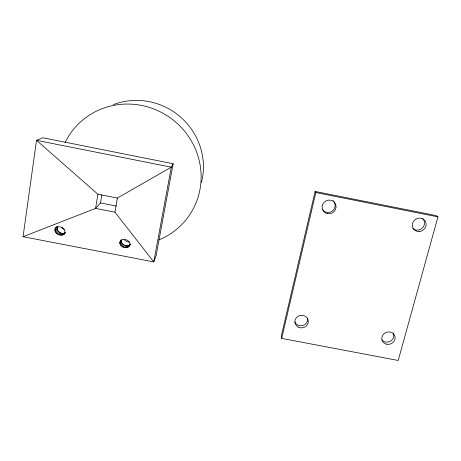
<?xml version="1.0" encoding="UTF-8"?>
<svg xmlns="http://www.w3.org/2000/svg" width="461" height="461" viewBox="0 0 461 461"><rect width="100%" height="100%" fill="white"/><g stroke="black" fill="none" stroke-linecap="round" stroke-linejoin="round"><path stroke-width="0.69" d="M65.479 232.615C61.549 235.404 55.666 230.736 57.758 226.299M129.074 246.41L130.296 244.134C127.207 247.851 120.436 244.687 121.381 239.927L119.791 242.567C119.751 247.92 128.809 249.793 130.336 244.307M23.05 236.706L36.511 140.317L42.85 137.758L173.152 163.741L156.123 255.567L153.767 261.911L23.05 236.706L95.594 208.401L100.521 202.973L101.864 194.778M65.22 233.041C61.918 238.792 50.923 231.831 56.473 227.106M97.893 194.237L117.342 198.057L171.302 167.164L36.511 140.317L97.893 194.237L95.594 208.401L114.95 212.187L153.767 261.911L171.302 167.164L173.152 163.741M114.95 212.187L117.342 198.057M315.117 191.453L281.245 336.207L281.677 338.397L398.2 360.473L437.95 216.877L436.21 215.604L315.117 191.453L315.848 192.531L437.95 216.877M281.677 338.397L315.848 192.531M119.791 242.567L121.082 239.853M129.674 245.54C131.437 240.4 122.58 236.919 120.056 241.552M128.187 247.079L129.328 244.975M127.08 247.511L128.158 245.54M125.83 247.672L126.867 245.782M124.51 247.557L125.548 245.696M123.214 247.165L124.28 245.281M64.407 233.894C67.248 229.134 58.962 224.294 55.493 228.051M122.032 246.531L123.162 244.572M121.041 245.696L122.257 243.61M120.304 244.71L121.635 242.457M119.877 243.644L121.335 241.201M63.601 234.586L65.013 233.105M62.546 235.029L64.321 233.18M61.325 235.196L63.03 233.427M60.011 235.081L61.705 233.341M58.691 234.689L60.426 232.926M57.458 234.044L59.285 232.206M56.392 233.191L58.357 231.238M55.562 232.183L57.706 230.079M55.038 231.094L57.377 228.812M54.842 229.987L57.395 227.521M56.294 227.348L57.325 226.357M54.997 228.95L57.297 226.743M60.535 233.266L61.947 233.537M124.862 245.713L126.274 245.984M100.521 202.973L116.397 206.079M307.527 318.038A6.679 6.258 -10.8 0 1 302.986 325.449A6.679 6.258 -10.8 0 1 294.844 322.026M422.524 218.445A7.024 6.563 -32.3 0 1 422.53 227.895A7.024 6.563 -32.3 0 1 412.779 228.495M393.187 332.998A6.69 6.149 -18.8 0 1 390.576 341.128A6.69 6.149 -18.8 0 1 381.812 339.838M333.015 200.627A6.99 6.719 -28 0 1 332.64 210.81A6.99 6.719 -28 0 1 322.372 209.467M65.064 142.645A72.181 69.778 34.7 0 1 180.666 126.792A72.181 69.778 34.7 0 1 158.866 239.922M113.279 104.641A65.86 63.9 36.7 0 1 179.45 116.126A65.86 63.9 36.7 0 1 202.258 179.081M202.12 179.755A65.86 63.9 36.7 0 1 201.497 182.464M64.223 229.376A5.734 5.405 30.5 0 1 61.935 227.504M129.374 242.002A5.659 5.411 22.4 0 1 124.263 239.587M327.483 213.593A7.048 6.771 -27.9 0 0 335.798 204.736A7.048 6.771 -27.9 0 0 324.025 202.367A7.048 6.771 -27.9 0 0 327.483 213.593M419.222 231.537A7.088 6.615 -32.2 0 0 425.255 221.073A7.088 6.615 -32.2 0 0 413.212 221.787A7.088 6.615 -32.2 0 0 419.222 231.537M386.802 344.269A6.742 6.189 -18.8 0 0 394.921 336.161A6.742 6.189 -18.8 0 0 383.708 334A6.742 6.189 -18.8 0 0 386.802 344.269M298.457 327.224A6.731 6.304 -10.7 0 0 308.317 321.184A6.731 6.304 -10.7 0 0 298.031 316.298A6.731 6.304 -10.7 0 0 298.457 327.224"/></g></svg>
